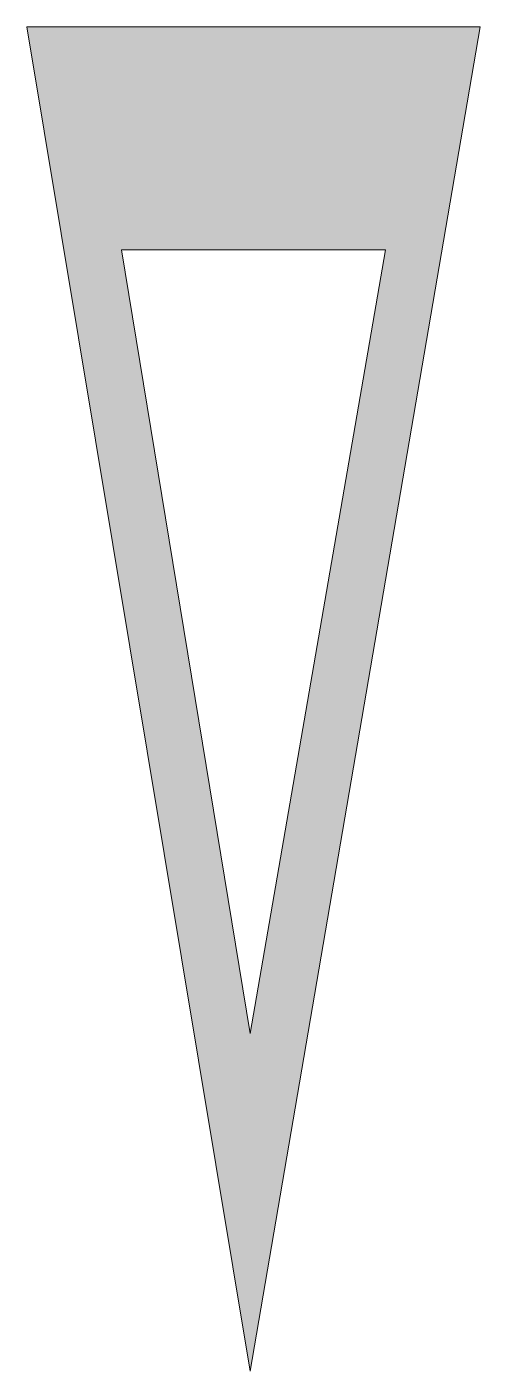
# Model space of a CAD drawing. Header units: metres. Extents: x 160 to 240, y 21 to 260.
import ezdxf

# ---------------------------------------------------------------- set-up
doc = ezdxf.new("R2010")
doc.units = ezdxf.units.M
doc.layers.add('FILL_WHITE_FFFFFF', color=7, linetype='Continuous', true_color=0xffffff)

msp = doc.modelspace()

# ---------------------------------------------------------------- hatches: boundary and pattern name
at = {"layer": 'FILL_WHITE_FFFFFF', "true_color": 0xffffff}
h = msp.add_hatch(color=7, dxfattribs=at)
h.dxf.hatch_style = 1
h.paths.add_polyline_path([(240.15, 259.95), (199.35, 21.15), (159.75, 259.95), (240.15, 259.95)])
h.paths.add_polyline_path([(223.35, 220.35), (176.55, 220.35), (199.35, 81.15), (223.35, 220.35)], flags=16)

# ---------------------------------------------------------------- linework, layer by layer
at = {"layer": 'FILL_WHITE_FFFFFF', "lineweight": 0, "true_color": 0xffffff}
for points in [[(240.15, 259.95), (199.35, 21.15), (159.75, 259.95)], [(223.35, 220.35), (176.55, 220.35), (199.35, 81.15)]]:
    msp.add_lwpolyline(points, close=True, dxfattribs=at)

doc.saveas('drawing.dxf')
